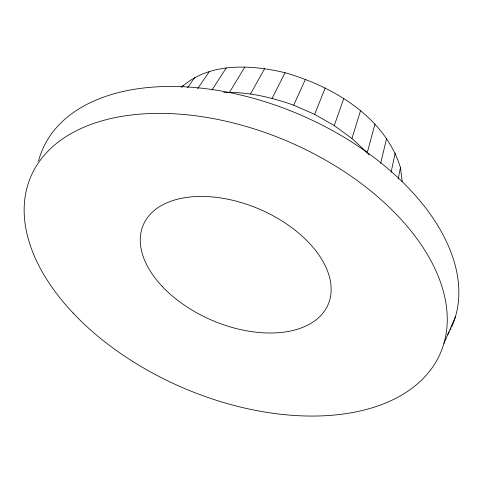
<?xml version="1.0" encoding="UTF-8"?>
<svg xmlns="http://www.w3.org/2000/svg" width="483" height="483" viewBox="0 0 483 483"><rect width="100%" height="100%" fill="white"/><g stroke="black" fill="none" stroke-linecap="round" stroke-linejoin="round"><path stroke-width="0.72" d="M398.143 179.127L400.455 167.553C384.734 116.874 333.379 86.608 285.079 72.728C251.051 64.613 209.477 62.138 181.668 87.055M391.031 172.443L395.221 152.99M380.634 163.471L386.629 138.373M369.139 155.025L367.231 152.706L374.941 124.131M367.231 152.706L351.956 138.5L360.511 110.716M351.956 138.5L334.242 125.592L343.775 98.514M334.242 125.592L314.632 114.368L325.24 87.912M443.913 343.461L455.511 316.534M223.732 92.507C247.628 91.607 271.295 97.3 293.712 105.179L305.473 79.23M272.122 98.297L285.079 72.728M250.52 93.925L264.672 68.604M229.564 92.211L244.869 66.98M211.934 90.037L226.279 67.916M197.595 88.775L209.459 71.369M187.555 87.707L194.927 77.25M181.801 87.2L183.123 85.364M293.712 105.179L314.632 114.368M400.455 167.553L402.17 181.614M450.977 328.531A223.001 133.894 23.3 0 1 450.319 329.889M449.281 331.912A223.001 133.894 23.3 0 1 447.813 334.556M38.501 161.177A223.001 133.894 23.3 0 1 291.823 111.313A223.001 133.894 23.3 0 1 451.605 327.154M73.175 313.117A223.001 133.894 23.3 0 0 434.247 364.707A223.001 133.894 23.3 0 0 199.684 116.343A223.001 133.894 23.3 0 0 73.175 313.117M162.36 286.558A100.633 60.423 23.3 0 0 325.294 309.838A100.633 60.423 23.3 0 0 219.451 197.764A100.633 60.423 23.3 0 0 162.36 286.558"/></g></svg>
